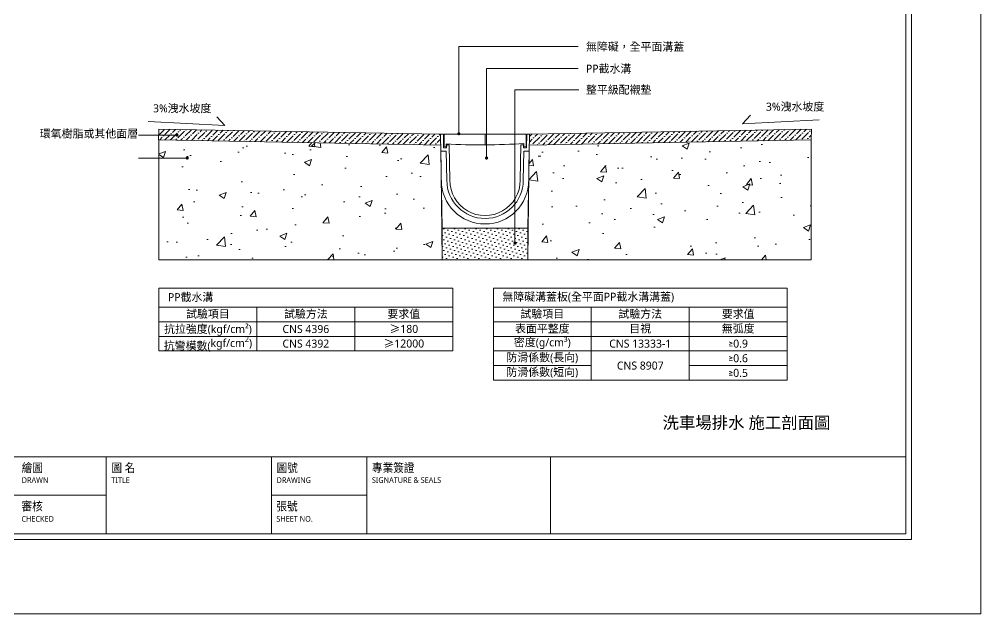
# Model space of a CAD drawing. Header units: millimetres. Extents: x 4267 to 8467, y 166 to 3136.
# Drawn here: x 6065 to 8467, y 166 to 1651 of the extents above; entities that cross this region are included whole.
import ezdxf
from ezdxf.enums import TextEntityAlignment as Align

# ---------------------------------------------------------------- set-up
doc = ezdxf.new("R2010")
doc.units = ezdxf.units.MM
doc.layers.add('0-HATCH', color=7, linetype='Continuous')
doc.styles.add('圖框文字', font='Microsoft JhengHei.ttf')
doc.styles.add('微軟正黑體', font='Microsoft JhengHei.ttf')
pattern_1 = [(45, (127.889, 72.7125), (5.051394, 18.521778), [23.8125, -4.7625, 0, -4.7625])]
pattern_2 = [(50, (-2627.07, -98.67), (182.1847, -15.939), [19.05, -209.55]), (355, (-2627.07, -98.67), (-35.2434, 191.057), [15.24, -167.6406]), (100.4514, (-2611.89, -100), (146.9412, 175.1178), [16.19, -178.0902]), (46.1842, (-2627.07, -47.87), (271.079, -42.0423), [28.575, -314.325]), (96.6356, (-2604.48, -51.37), (237.404, 247.426), [24.285, -267.1356]), (351.1842, (-2627.07, -47.87), (237.404, 247.426), [22.86, -251.46]), (21, (-2601.67, -60.57), (151.6144, -102.2652), [19.05, -209.55]), (326, (-2601.67, -60.57), (61.802, 184.188), [15.24, -167.64]), (71.4514, (-2589.04, -69.1), (213.4164, 81.9228), [16.19, -178.09]), (37.5, (-2627.07, -98.67), (3.0886, 84.55504), [0, -165.608, 0, -170.18, 0, -168.275]), (7.5, (-2627.07, -98.67), (66.8197, 100.1806), [0, -97.028, 0, -161.798, 0, -64.135]), (327.5, (-2683.713, -98.67), (135.5906, -5.72874), [0, -63.5, 0, -198.12, 0, -262.89]), (317.5, (-2709.11, -98.67), (148.1292, 25.4265), [0, -82.55, 0, -131.572, 0, -186.69])]

msp = doc.modelspace()

# ---------------------------------------------------------------- hatches: boundary and pattern name
at = {"layer": '0-HATCH', "lineweight": 5}
h = msp.add_hatch(dxfattribs=at)
h.set_pattern_fill('ANSI36', color=256, scale=3)
h.set_pattern_definition(pattern_1)
h.paths.add_polyline_path([(7117.7, 1336.4), (7117.2, 1363.1), (6413.3, 1376.1), (6413.6, 1349.4)])
h = msp.add_hatch(dxfattribs=at)
h.set_pattern_fill('ANSI36', color=256, scale=3)
h.set_pattern_definition(pattern_1)
h.paths.add_polyline_path([(7339.2, 1336.4), (7339.7, 1363.1), (8043.6, 1376.1), (8043.3, 1349.4)])
h = msp.add_hatch(dxfattribs=at)
h.set_pattern_fill('AR-CONC', color=256)
h.set_pattern_definition(pattern_2)
h.paths.add_polyline_path([(6413.6, 1349.4), (6413.6, 1049.8), (7121.2, 1049.8), (7121.2, 1070.1), (7117.7, 1336.4)])
h = msp.add_hatch(color=256, dxfattribs=at)
h.dxf.hatch_style = 1
h.paths.add_polyline_path([(6462.8, 1361.1, 1), (6454.5, 1361.1, 1)])
h = msp.add_hatch(color=256, dxfattribs=at)
h.dxf.hatch_style = 1
h.paths.add_polyline_path([(7167, 1364.5, 1), (7158.7, 1364.5, 1)])
h = msp.add_hatch(dxfattribs=at)
h.set_pattern_fill('AR-CONC', color=256)
h.set_pattern_definition(pattern_2)
h.paths.add_polyline_path([(7338.9, 1336.4), (8043, 1349.4), (8043, 1049.8), (7335.3, 1049.8), (7335.3, 1070.1)])
h = msp.add_hatch(color=256, dxfattribs=at)
h.dxf.hatch_style = 1
h.paths.add_polyline_path([(6488.4, 1303.9, 1), (6480.1, 1303.9, 1)])
h = msp.add_hatch(color=256, dxfattribs=at)
h.dxf.hatch_style = 1
h.paths.add_polyline_path([(7236.3, 1303.9, 1), (7228, 1303.9, 1)])
h = msp.add_hatch(dxfattribs=at)
h.set_pattern_fill('DOTS', color=256, scale=6, angle=45)
h.set_pattern_definition([(45, (-2802.579, -341.474), (-3.367596, 10.102788), [0, -9.525])])
h.paths.add_polyline_path([(7335.4, 1049.8), (7335.4, 1129), (7121.2, 1129), (7121.2, 1049.8)])
h = msp.add_hatch(color=256, dxfattribs=at)
h.dxf.hatch_style = 1
h.paths.add_polyline_path([(7307.4, 1091.5, 1), (7299.2, 1091.5, 1)])

# ---------------------------------------------------------------- linework, layer by layer
at = {"lineweight": 5}
for p, q in [((8466.8, 3135.5, 163.2), (8466.8, 165.5, 163.2)), ((8279.8, 2936.7, 163.2), (8279.8, 557.5, 163.2)), ((8279.8, 365.3, 163.2), (8279.8, 2936.7, 163.2)), ((7162.7, 1364.6), (7162.7, 1582.1)), ((7162.7, 1582.1), (7461.3, 1582.1)), ((7231.9, 1303.9), (7231.9, 1527.2)), ((7231.9, 1527.2), (7461.3, 1527.2)), ((7303.1, 1091.5), (7303.1, 1474.5)), ((7303.1, 1474.5), (7462.4, 1474.5)), ((6387, 1394.8), (6578.2, 1385.1)), ((6578.2, 1385.1), (6557.9, 1407.1)), ((7871.5, 1389.2), (7891.8, 1411.2)), ((8062.7, 1398.9), (7871.5, 1389.2)), ((6413.3, 1376.1), (6412.8, 1349.4)), ((7117.2, 1363.1), (6413.3, 1376.1)), ((7339.7, 1363.1), (8043.6, 1376.1)), ((8043.6, 1376.1), (8043, 1349.4)), ((6363, 1361.1), (6458.7, 1361.1)), ((7117.2, 1363.1), (7124.2, 1363.2)), ((7117.2, 1363.1), (7121.2, 1129)), ((7124.2, 1363.2), (7124.8, 1329.6)), ((7125.9, 1363.2), (7125.9, 1334.1)), ((7125.9, 1363.2), (7228.3, 1363.2)), ((7330.7, 1363.2), (7228.3, 1363.2)), ((7330.7, 1363.2), (7330.7, 1334.1)), ((7332.4, 1363.2), (7331.8, 1329.6)), ((7339.4, 1363.1), (7332.4, 1363.2)), ((7335.4, 1129), (7339.4, 1363.1)), ((7124.8, 1329.6), (7132.4, 1329.6)), ((7131.1, 1334.1), (7131.1, 1338.9)), ((7132.4, 1329.6), (7132.5, 1336.6)), ((7132.5, 1336.6), (7138.8, 1336.6)), ((7138.8, 1336.6), (7140.3, 1248.2)), ((7317.8, 1336.6), (7316.3, 1248.2)), ((7324.1, 1336.6), (7317.8, 1336.6)), ((7324.2, 1329.6), (7324.1, 1336.6)), ((7331.8, 1329.6), (7324.2, 1329.6)), ((7325.5, 1334.1), (7325.5, 1340)), ((6363, 1303.9), (6484.2, 1303.9)), ((7117.9, 1320.9), (7131.6, 1320.9)), ((7131.6, 1320.9), (7132.9, 1248.2)), ((7325, 1320.9), (7323.7, 1248.2)), ((7338.7, 1320.9), (7325, 1320.9)), ((7121.2, 1129), (7335.3, 1129)), ((6413.6, 978.9), (7147.7, 978.9)), ((6413.6, 978.9), (6413.6, 821.9)), ((7147.7, 978.9), (7147.7, 821.9)), ((7249.1, 978.9), (7983.2, 978.9)), ((7249.1, 978.9), (7249.1, 748.8)), ((7983.2, 978.9), (7983.2, 748.8)), ((6413.6, 931.5), (7147.7, 931.5)), ((6658.3, 931.5), (6658.3, 821.9)), ((6903, 931.5), (6903, 821.9)), ((7249.1, 931.5), (7983.2, 931.5)), ((7493.8, 931.5), (7493.8, 748.8)), ((7738.5, 931.5), (7738.5, 748.8)), ((6413.6, 895), (7147.7, 895)), ((7249.1, 895), (7983.2, 895)), ((6413.6, 858.4), (7147.7, 858.4)), ((7249.1, 858.4), (7983.2, 858.4)), ((6413.6, 821.9), (7147.7, 821.9)), ((7249.1, 821.9), (7983.2, 821.9)), ((7249.1, 785.3), (7493.8, 785.3)), ((7738.5, 785.3), (7983.2, 785.3)), ((7249.1, 748.8), (7983.2, 748.8)), ((8279.8, 557.5, 163.2), (4453.8, 557.5, 163.2)), ((8279.8, 557.5, 163.2), (4453.8, 557.5, 163.2)), ((6282.2, 557.5, 163.2), (6282.2, 365.3, 163.2)), ((6694.8, 557.5, 163.2), (6933, 557.5, 163.2)), ((6694.8, 557.5, 163.2), (6694.8, 365.3, 163.2)), ((6933, 557.5, 163.2), (6933, 365.3, 163.2)), ((6933, 557.5, 163.2), (6933, 365.3, 163.2)), ((7391.9, 557.5, 163.2), (7391.9, 365.3, 163.2)), ((5834, 461.4, 163.2), (6282.2, 461.4, 163.2)), ((6694.8, 461.4, 163.2), (6933, 461.4, 163.2)), ((4453.8, 365.3, 163.2), (8279.8, 365.3, 163.2)), ((8466.8, 165.5, 163.2), (4266.8, 165.5, 163.2))]:
    msp.add_line(p, q, dxfattribs=at)
at = {"color": 4, "lineweight": 5}
for p, q in [((8294, 351.1, 163.2), (8294, 2950.9, 163.2)), ((4439.6, 351.1, 163.2), (8294, 351.1, 163.2))]:
    msp.add_line(p, q, dxfattribs=at)
at = {"lineweight": 5}
for points in [[(7117.7, 1336.4), (6413.6, 1349.4), (6413.6, 1049.8), (7121.5, 1049.8)], [(7228.3, 1363.2), (7228.4, 1363.2), (7228.4, 1336.7), (7228.3, 1336.7)], [(7338.9, 1336.4), (8043, 1349.4), (8043, 1049.8), (7335, 1049.8)], [(7121.2, 1129), (7335.4, 1129), (7335.4, 1049.8), (7121.2, 1049.8)]]:
    msp.add_lwpolyline(points, close=True, dxfattribs=at)
for centre, radius, start, end in [((7128.5, 1334.1), 2.59, 180, 0), ((7218.8, 3069.7), 1733, 267.0983, 273.5293), ((7328.1, 1334.1), 2.59, 180, 0), ((7228.3, 1248.2), 109.1, 180, 0), ((7228.3, 1248.2), 95.4, 180, 0), ((7228.3, 1248.2), 88, 179.9894, 0)]:
    msp.add_arc(centre, radius, start, end, dxfattribs=at)

# ---------------------------------------------------------------- texts
at = {"color": 3, "lineweight": 5, "style": '圖框文字', "width": 0.91}
for s, p in [('繪圖', (6070.8, 530.1, 163.2)), ('圖 名', (6294.9, 530.1, 163.2)), ('圖號', (6707.5, 530.1, 163.2)), ('專業簽證', (6945.7, 530.1, 163.2)), ('審核', (6070.3, 434, 163.2)), ('張號', (6707, 434, 163.2))]:
    msp.add_text(s, height=21.43, dxfattribs=at).set_placement(p, align=Align.MIDDLE_LEFT)
at = {"lineweight": 5, "style": '圖框文字', "width": 0.91}
for s, height, p in [('DRAWN', 14.21, (6070.8, 499.5, 163.2)), ('TITLE', 14.21, (6294.9, 499.5, 163.2)), ('DRAWING', 14.21, (6707.5, 499.5, 163.2)), ('SIGNATURE & SEALS', 14.212, (6945.7, 499.5, 163.2)), ('CHECKED', 14.21, (6070.3, 402.6, 163.2)), ('SHEET NO.', 14.21, (6707, 402.6, 163.2))]:
    msp.add_text(s, height=height, dxfattribs=at).set_placement(p, align=Align.MIDDLE_LEFT)
at = {"lineweight": 5, "attachment_point": 1, "style": '微軟正黑體'}
for s, width, heights, insert, char_height in [('無障礙，全平面溝蓋', 236.598, [0], (7480.4, 1592), 20), ('PP截水溝', 157.269, [0], (7480.4, 1537.1), 20), ('整平級配襯墊', 157.269, [0], (7480.4, 1484.4), 20), ('3%洩水坡度', 159.403, [26.1], (7930.1, 1442.2), 20), ('3%洩水坡度', 159.403, [26.1], (6398.9, 1438), 20), ('環氧樹脂或其他面層', 235.229, [0], (6116.1, 1374.8), 20), ('洗車場排水 施工剖面圖', 402.773, [0], (7671.8, 657.9), 30)]:
    msp.add_mtext_dynamic_manual_height_columns(s, width=width, gutter_width=16.9, heights=heights, dxfattribs=dict(at, insert=insert, char_height=char_height))
at = {"lineweight": 5, "char_height": 20, "style": '微軟正黑體'}
for s, insert, width, attachment_point in [('PP截水溝', (6436.1, 955.2), 730.039, 4), ('無障礙溝蓋板(全平面PP截水溝溝蓋)', (7271.6, 955.2), 730.039, 4), ('試驗項目', (6536, 913.3), 240.639, 5), ('試驗方法', (6780.7, 913.3), 240.639, 5), ('要求值', (7025.4, 913.3), 240.639, 5), ('試驗項目', (7371.4, 913.3), 240.639, 5), ('試驗方法', (7616.1, 913.3), 240.639, 5), ('要求值', (7860.8, 913.3), 240.639, 5), ('\\A1;抗拉強度(kgf/cm²)', (6536, 873.4), 240.639, 5), ('表面平整度', (7371.4, 876.7), 240.639, 5), ('目視', (7616.1, 876.7), 240.639, 5), ('無弧度', (7860.8, 876.7), 78.237, 5), ('CNS 4396', (6780.7, 876.7), 240.639, 5), ('{\\fSimSun|b0|i0|c134|p2;≥}180', (7025.4, 876.7), 240.639, 5), ('抗彎模數({\\A1;kgf/cm\\H0.7x;\\S2^ ;\\H1.42857x;)}', (6536, 838.4), 240.639, 5), ('\\A1;CNS 4392', (6780.7, 840.2), 240.639, 5), ('{\\fSimSun|b0|i0|c134|p2;≥}12000', (7025.4, 840.2), 240.639, 5), ('密度(g/cm³)', (7371.4, 840.2), 240.639, 5), ('CNS 13333-1', (7616.1, 840.2), 240.639, 5), ('≥0.9', (7860.8, 840.2), 240.639, 5), ('防滑係數(長向)', (7371.4, 803.6), 240.639, 5), ('\\A1;CNS 8907', (7616.1, 785.3), 240.639, 5), ('≥0.6', (7860.8, 803.6), 240.639, 5), ('防滑係數(短向)', (7371.4, 767.1), 240.639, 5), ('≥0.5', (7860.8, 767.1), 240.639, 5)]:
    msp.add_mtext(s, dxfattribs=dict(at, insert=insert, width=width, attachment_point=attachment_point))

doc.saveas('drawing.dxf')
